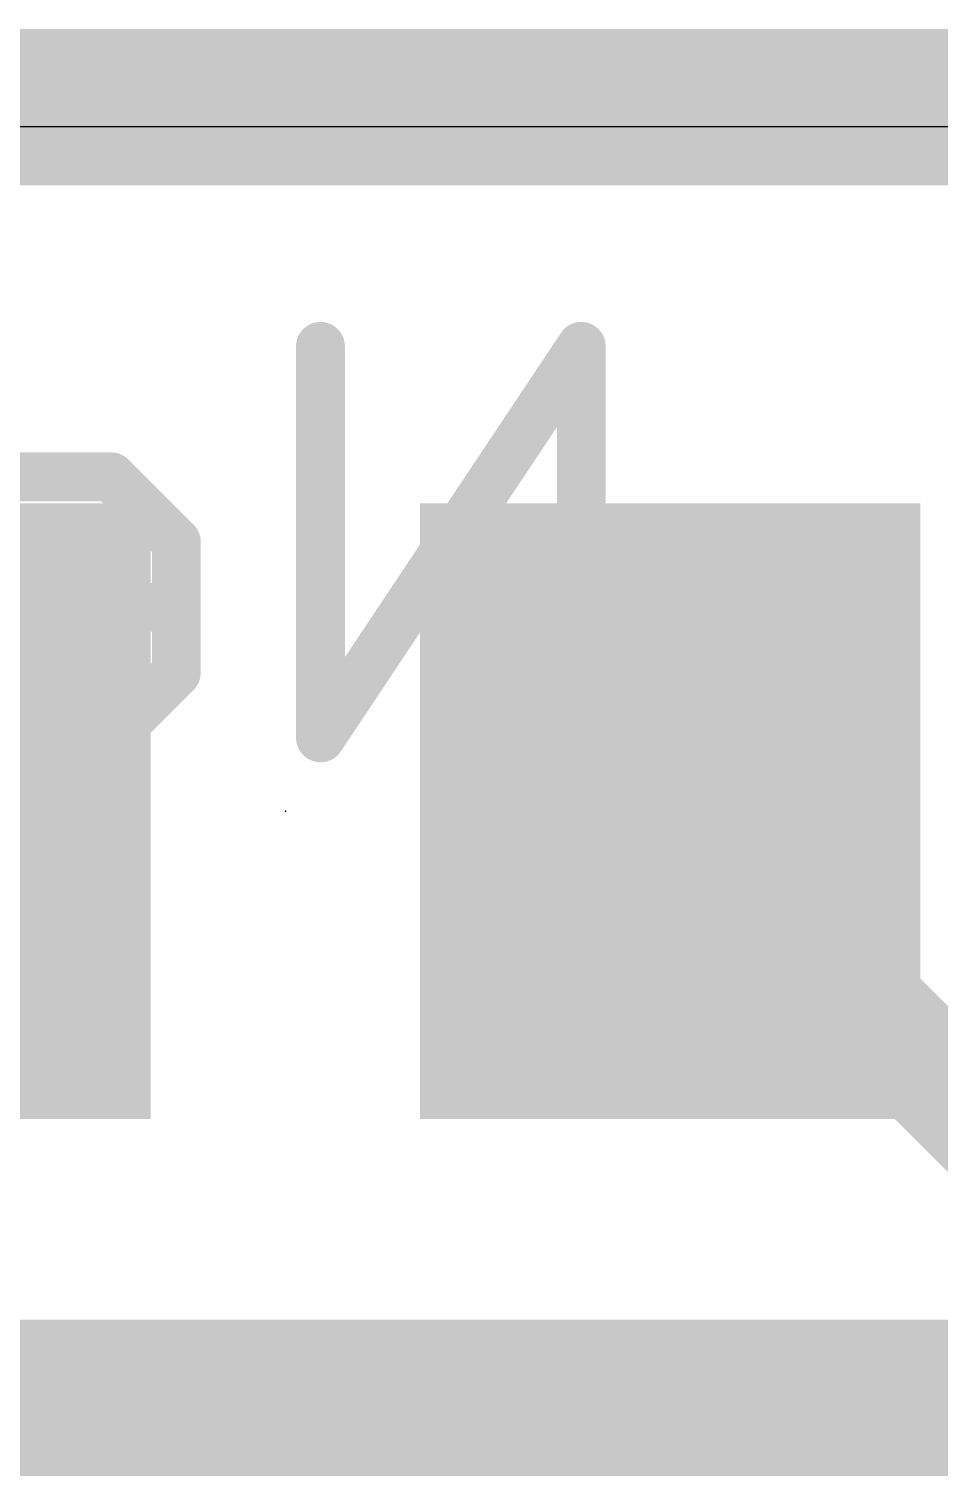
# Model space of a CAD drawing. Extents: x -0.3 to 51.1, y -0.2 to 10.4.
# Drawn here: x 21.558 to 23.924, y 6.655 to 10.414 of the extents above; entities that cross this region are included whole.
import ezdxf

# ---------------------------------------------------------------- set-up
doc = ezdxf.new("R2010")
doc.units = 0
for name, color, linetype in [('1', 12, 'CONTINUOUS'), ('16', 132, 'CONTINUOUS'), ('20', 53, 'CONTINUOUS'), ('22', 6, 'CONTINUOUS'), ('23', 53, 'CONTINUOUS')]:
    doc.layers.add(name, color=color, linetype=linetype)

# ---------------------------------------------------------------- blocks, each defined once
blk = doc.blocks.new('RECT')
blk.add_solid([(-0.5, -0.5), (0.5, -0.5), (-0.5, 0.5), (0.5, 0.5)])

msp = doc.modelspace()

# ---------------------------------------------------------------- linework, layer by layer
at = {"layer": '1'}
for points, const_width in [([(50.927, 10.16), (0, 10.16)], 0.3048), ([(23.225, 8.382), (24.225, 7.382)], 0.3048), ([(24.176, 6.858), (17.875, 6.858)], 0.4064)]:
    msp.add_lwpolyline(points, dxfattribs=dict(at, const_width=const_width))
at = {"layer": '1', "const_width": 0.1524}
msp.add_lwpolyline([(23.2789, 8.4359, 1), (23.1711, 8.3281)], format="xyb", dxfattribs=at)
at = {"layer": '16', "const_width": 0.254}
msp.add_lwpolyline([(50.927, 10.287), (-0.127, 10.287)], dxfattribs=at)
at = {"layer": '20'}
msp.add_line((50.8, 10.16), (0, 10.16), dxfattribs=at)
at = {"layer": '22', "const_width": 0.127}
for points in [[(22.994, 9.5894), (22.3161, 8.5725)], [(22.3161, 8.5725), (22.3161, 9.5894)], [(22.994, 8.5725), (22.994, 9.5894)], [(21.7721, 9.2504), (21.4331, 9.2504)], [(21.9415, 9.0809), (21.7721, 9.2504)], [(21.9415, 8.742), (21.9415, 9.0809)], [(21.2636, 8.9115), (21.9415, 8.9115)], [(21.7721, 8.5725), (21.9415, 8.742)], [(21.4331, 8.5725), (21.7721, 8.5725)]]:
    msp.add_lwpolyline(points, dxfattribs=at)
at = {"layer": '22', "const_width": 0.0635}
for points in [[(22.3478, 9.5894, 1), (22.2843, 9.5894)], [(23.0257, 9.5894, 1), (22.9622, 9.5894)], [(23.0204, 9.5718, 1), (22.9676, 9.607)], [(21.7945, 9.2729, 1), (21.7496, 9.228)], [(21.7721, 9.2187, 1), (21.7721, 9.2822)], [(21.9733, 9.0809, 1), (21.9098, 9.0809)], [(21.9191, 9.0585, 1), (21.964, 9.1034)], [(21.9415, 8.8797, 1), (21.9415, 8.9432)], [(21.964, 8.7195, 1), (21.9191, 8.7644)], [(21.9098, 8.742, 1), (21.9733, 8.742)], [(21.7496, 8.595, 1), (21.7945, 8.55)], [(21.7721, 8.5407, 1), (21.7721, 8.6043)], [(22.2897, 8.5901, 1), (22.3425, 8.5549)], [(22.2843, 8.5725, 1), (22.3478, 8.5725)], [(22.9622, 8.5725, 1), (23.0257, 8.5725)]]:
    msp.add_lwpolyline(points, format="xyb", dxfattribs=at)
at = {"layer": '23'}
msp.add_point((22.225, 8.382), dxfattribs=at)

# ---------------------------------------------------------------- block references
at = {"layer": '1', "xscale": 1.3, "yscale": 1.6, "rotation": 180}
for p in [(21.225, 8.382), (23.225, 8.382)]:
    msp.add_blockref('RECT', p, dxfattribs=at)

doc.saveas('drawing.dxf')
